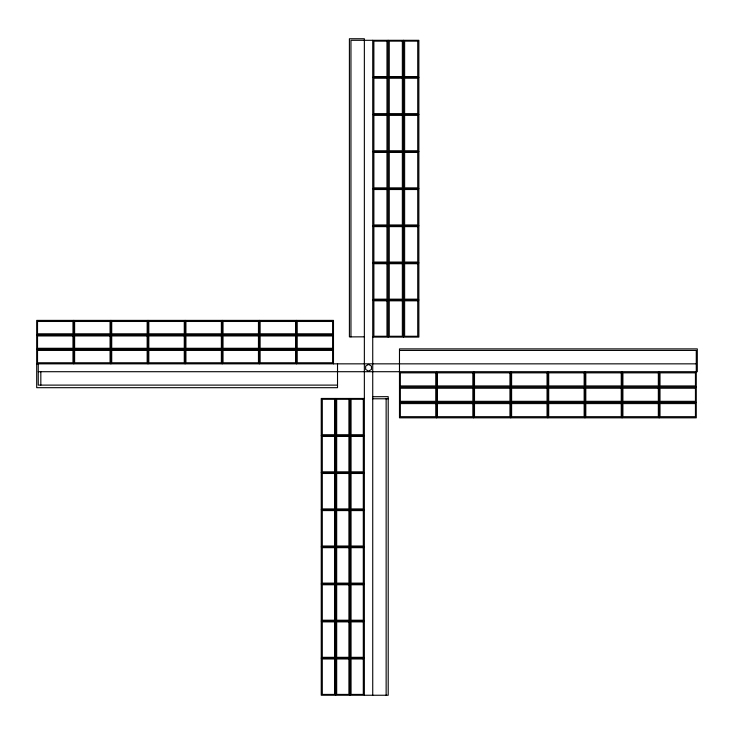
<?xml version="1.0" encoding="UTF-8"?>
<svg xmlns="http://www.w3.org/2000/svg" width="734" height="734" viewBox="0 0 734 734"><rect width="100%" height="100%" fill="white"/><g stroke="black" fill="none" stroke-linecap="round" stroke-linejoin="round"><path stroke-width="1.1" d="M372.734 77.4L418.866 77.4M372.734 114.504L418.866 114.504M372.734 151.599L418.866 151.599M372.734 188.693L418.866 188.693M372.734 225.797L418.866 225.797M372.734 262.891L418.866 262.891M372.734 299.986L418.866 299.986M36.7 334.869L333.484 334.869M364.358 336.833L349.402 336.888L349.402 38.755L364.358 38.755L364.358 695.245M372.734 337.089L418.866 337.089L418.866 40.306L350.953 40.306L350.953 336.888M36.7 349.356L333.484 349.356M399.479 350.43L696.272 350.43L696.272 417.829L399.489 417.829L399.479 348.889L697.3 348.889L697.3 371.707L38.251 371.707M36.7 363.844L696.272 363.844M337.521 385.111L38.251 385.111L38.251 363.844M399.489 387.084L696.272 387.084M372.734 396.718L388.203 396.654L388.203 695.245L321.244 695.245L321.244 398.461L364.358 398.461M372.734 398.782L388.203 398.782M399.489 402.452L696.272 402.452M321.244 435.556L364.358 435.556M321.244 472.659L364.358 472.659M321.244 509.754L364.358 509.754M321.244 546.848L364.358 546.848M321.244 583.952L364.358 583.952M321.244 621.047L364.358 621.047M321.244 658.141L364.358 658.141M659.169 371.707L659.169 417.829M622.074 371.707L622.074 417.829M584.98 371.707L584.98 417.829M547.876 371.707L547.876 417.829M510.781 371.707L510.781 417.829M473.678 371.707L473.678 417.829M436.583 371.707L436.583 417.829M403.489 40.306L403.489 337.089M388.112 40.306L388.112 337.089M386.139 398.782L386.139 695.245M372.734 40.306L372.734 695.245M349.99 398.461L349.99 695.245M337.521 363.715L337.521 387.69L36.7 387.69L36.7 320.391L333.484 320.391L333.484 363.844M335.612 398.461L335.612 695.245M296.38 320.391L296.38 363.844M259.286 320.391L259.286 363.844M222.191 320.391L222.191 363.844M185.087 320.391L185.087 363.844M147.993 320.391L147.993 363.844M110.898 320.391L110.898 363.844M73.795 320.391L73.795 363.844M40.829 371.707L40.829 385.111M368.551 364.422L365.642 366.101L365.642 369.45L368.551 371.129L371.45 369.45L371.45 366.101L368.551 364.422M386.974 41.132L373.872 41.132L373.872 76.584L386.974 76.584L386.974 41.132M402.351 41.132L389.249 41.132L389.249 76.584L402.351 76.584L402.351 41.132M417.729 41.132L404.627 41.132L404.627 76.584L417.729 76.584L417.729 41.132M386.974 78.226L373.872 78.226L373.872 113.678L386.974 113.678L386.974 78.226M402.351 78.226L389.249 78.226L389.249 113.678L402.351 113.678L402.351 78.226M417.729 78.226L404.627 78.226L404.627 113.678L417.729 113.678L417.729 78.226M386.974 115.321L373.872 115.321L373.872 150.773L386.974 150.773L386.974 115.321M402.351 115.321L389.249 115.321L389.249 150.773L402.351 150.773L402.351 115.321M417.729 115.321L404.627 115.321L404.627 150.773L417.729 150.773L417.729 115.321M386.974 152.424L373.872 152.424L373.872 187.876L386.974 187.876L386.974 152.424M402.351 152.424L389.249 152.424L389.249 187.876L402.351 187.876L402.351 152.424M417.729 152.424L404.627 152.424L404.627 187.876L417.729 187.876L417.729 152.424M386.974 189.519L373.872 189.519L373.872 224.971L386.974 224.971L386.974 189.519M402.351 189.519L389.249 189.519L389.249 224.971L402.351 224.971L402.351 189.519M417.729 189.519L404.627 189.519L404.627 224.971L417.729 224.971L417.729 189.519M386.974 226.623L373.872 226.623L373.872 262.066L386.974 262.066L386.974 226.623M402.351 226.623L389.249 226.623L389.249 262.066L402.351 262.066L402.351 226.623M417.729 226.623L404.627 226.623L404.627 262.066L417.729 262.066L417.729 226.623M386.974 263.717L373.872 263.717L373.872 299.169L386.974 299.169L386.974 263.717M402.351 263.717L389.249 263.717L389.249 299.169L402.351 299.169L402.351 263.717M417.729 263.717L404.627 263.717L404.627 299.169L417.729 299.169L417.729 263.717M386.974 300.812L373.872 300.812L373.872 336.264L386.974 336.264L386.974 300.812M402.351 300.812L389.249 300.812L389.249 336.264L402.351 336.264L402.351 300.812M417.729 300.812L404.627 300.812L404.627 336.264L417.729 336.264L417.729 300.812M72.978 321.464L37.526 321.464L37.526 333.805L72.978 333.805L72.978 321.464M110.072 321.464L74.62 321.464L74.62 333.805L110.072 333.805L110.072 321.464M147.167 321.464L111.715 321.464L111.715 333.805L147.167 333.805L147.167 321.464M184.271 321.464L148.819 321.464L148.819 333.805L184.271 333.805L184.271 321.464M221.365 321.464L185.913 321.464L185.913 333.805L221.365 333.805L221.365 321.464M258.46 321.464L223.017 321.464L223.017 333.805L258.46 333.805L258.46 321.464M295.563 321.464L260.111 321.464L260.111 333.805L295.563 333.805L295.563 321.464M332.658 321.464L297.206 321.464L297.206 333.805L332.658 333.805L332.658 321.464M72.978 335.943L37.526 335.943L37.526 348.283L72.978 348.283L72.978 335.943M110.072 335.943L74.62 335.943L74.62 348.283L110.072 348.283L110.072 335.943M147.167 335.943L111.715 335.943L111.715 348.283L147.167 348.283L147.167 335.943M184.271 335.943L148.819 335.943L148.819 348.283L184.271 348.283L184.271 335.943M221.365 335.943L185.913 335.943L185.913 348.283L221.365 348.283L221.365 335.943M258.46 335.943L223.017 335.943L223.017 348.283L258.46 348.283L258.46 335.943M295.563 335.943L260.111 335.943L260.111 348.283L295.563 348.283L295.563 335.943M332.658 335.943L297.206 335.943L297.206 348.283L332.658 348.283L332.658 335.943M72.978 350.43L37.526 350.43L37.526 362.77L72.978 362.77L72.978 350.43M110.072 350.43L74.62 350.43L74.62 362.77L110.072 362.77L110.072 350.43M147.167 350.43L111.715 350.43L111.715 362.77L147.167 362.77L147.167 350.43M184.271 350.43L148.819 350.43L148.819 362.77L184.271 362.77L184.271 350.43M221.365 350.43L185.913 350.43L185.913 362.77L221.365 362.77L221.365 350.43M258.46 350.43L223.017 350.43L223.017 362.77L258.46 362.77L258.46 350.43M295.563 350.43L260.111 350.43L260.111 362.77L295.563 362.77L295.563 350.43M332.658 350.43L297.206 350.43L297.206 362.77L332.658 362.77L332.658 350.43M435.757 372.844L400.314 372.844L400.314 385.946L435.757 385.946L435.757 372.844M472.861 372.844L437.409 372.844L437.409 385.946L472.861 385.946L472.861 372.844M509.956 372.844L474.503 372.844L474.503 385.946L509.956 385.946L509.956 372.844M547.05 372.844L511.607 372.844L511.607 385.946L547.05 385.946L547.05 372.844M584.154 372.844L548.702 372.844L548.702 385.946L584.154 385.946L584.154 372.844M621.248 372.844L585.796 372.844L585.796 385.946L621.248 385.946L621.248 372.844M658.343 372.844L622.9 372.844L622.9 385.946L658.343 385.946L658.343 372.844M695.447 372.844L659.994 372.844L659.994 385.946L695.447 385.946L695.447 372.844M435.757 388.222L400.314 388.222L400.314 401.324L435.757 401.324L435.757 388.222M472.861 388.222L437.409 388.222L437.409 401.324L472.861 401.324L472.861 388.222M509.956 388.222L474.503 388.222L474.503 401.324L509.956 401.324L509.956 388.222M547.05 388.222L511.607 388.222L511.607 401.324L547.05 401.324L547.05 388.222M584.154 388.222L548.702 388.222L548.702 401.324L584.154 401.324L584.154 388.222M621.248 388.222L585.796 388.222L585.796 401.324L621.248 401.324L621.248 388.222M658.343 388.222L622.9 388.222L622.9 401.324L658.343 401.324L658.343 388.222M695.447 388.222L659.994 388.222L659.994 401.324L695.447 401.324L695.447 388.222M334.548 399.287L322.299 399.287L322.299 434.73L334.548 434.73L334.548 399.287M348.925 399.287L336.677 399.287L336.677 434.73L348.925 434.73L348.925 399.287M363.302 399.287L351.054 399.287L351.054 434.73L363.302 434.73L363.302 399.287M435.757 403.59L400.314 403.59L400.314 416.692L435.757 416.692L435.757 403.59M472.861 403.59L437.409 403.59L437.409 416.692L472.861 416.692L472.861 403.59M509.956 403.59L474.503 403.59L474.503 416.692L509.956 416.692L509.956 403.59M547.05 403.59L511.607 403.59L511.607 416.692L547.05 416.692L547.05 403.59M584.154 403.59L548.702 403.59L548.702 416.692L584.154 416.692L584.154 403.59M621.248 403.59L585.796 403.59L585.796 416.692L621.248 416.692L621.248 403.59M658.343 403.59L622.9 403.59L622.9 416.692L658.343 416.692L658.343 403.59M695.447 403.59L659.994 403.59L659.994 416.692L695.447 416.692L695.447 403.59M334.548 436.381L322.299 436.381L322.299 471.834L334.548 471.834L334.548 436.381M348.925 436.381L336.677 436.381L336.677 471.834L348.925 471.834L348.925 436.381M363.302 436.381L351.054 436.381L351.054 471.834L363.302 471.834L363.302 436.381M334.548 473.476L322.299 473.476L322.299 508.928L334.548 508.928L334.548 473.476M348.925 473.476L336.677 473.476L336.677 508.928L348.925 508.928L348.925 473.476M363.302 473.476L351.054 473.476L351.054 508.928L363.302 508.928L363.302 473.476M334.548 510.58L322.299 510.58L322.299 546.023L334.548 546.023L334.548 510.58M348.925 510.58L336.677 510.58L336.677 546.023L348.925 546.023L348.925 510.58M363.302 510.58L351.054 510.58L351.054 546.023L363.302 546.023L363.302 510.58M334.548 547.674L322.299 547.674L322.299 583.126L334.548 583.126L334.548 547.674M348.925 547.674L336.677 547.674L336.677 583.126L348.925 583.126L348.925 547.674M363.302 547.674L351.054 547.674L351.054 583.126L363.302 583.126L363.302 547.674M334.548 584.769L322.299 584.769L322.299 620.221L334.548 620.221L334.548 584.769M348.925 584.769L336.677 584.769L336.677 620.221L348.925 620.221L348.925 584.769M363.302 584.769L351.054 584.769L351.054 620.221L363.302 620.221L363.302 584.769M334.548 621.872L322.299 621.872L322.299 657.325L334.548 657.325L334.548 621.872M348.925 621.872L336.677 621.872L336.677 657.325L348.925 657.325L348.925 621.872M363.302 621.872L351.054 621.872L351.054 657.325L363.302 657.325L363.302 621.872M334.548 658.967L322.299 658.967L322.299 694.419L334.548 694.419L334.548 658.967M348.925 658.967L336.677 658.967L336.677 694.419L348.925 694.419L348.925 658.967M363.302 658.967L351.054 658.967L351.054 694.419L363.302 694.419L363.302 658.967"/></g></svg>
